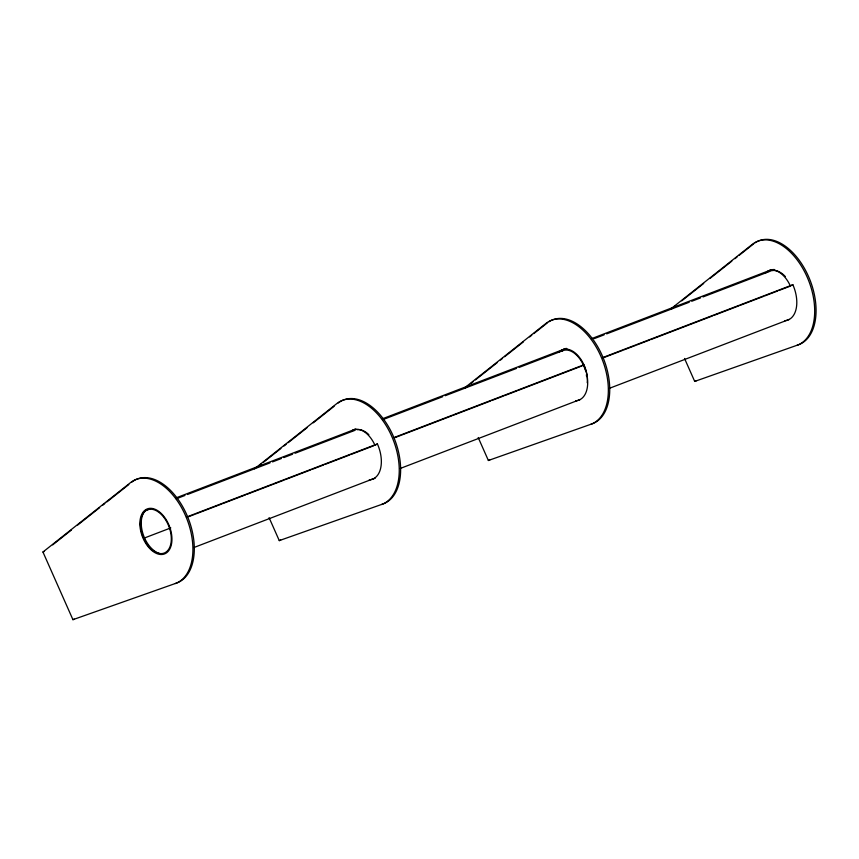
<?xml version="1.0" encoding="UTF-8"?>
<svg xmlns="http://www.w3.org/2000/svg" width="859" height="859" viewBox="0 0 859 859"><rect width="100%" height="100%" fill="white"/><g stroke="black" fill="none" stroke-linecap="round" stroke-linejoin="round"><path stroke-width="1.29" d="M131.942 482.049A55.631 33.404 69 0 1 186.671 514.562A55.631 33.404 69 0 1 176.686 583.025L72.929 619.672L42.95 552.015L130.557 482.586A55.631 33.404 69 0 1 185.286 515.089A55.631 33.404 69 0 1 175.3 583.551M52.678 544.874L71.447 529.992M77.707 525.032L99.612 507.669M102.736 505.199L104.819 503.546M106.913 501.892L128.807 484.53M254.5 468.821L336.889 403.515A55.631 33.404 69 0 1 391.618 436.028A55.631 33.404 69 0 1 381.632 504.491M259.01 465.803L261.104 464.15M263.187 462.496L280.914 448.452M284.039 445.971L286.133 444.318M288.216 442.664L306.985 427.782M313.245 422.821L334.108 406.296M464.644 387.86L545.991 323.392A55.631 33.404 69 0 1 600.72 355.905A55.631 33.404 69 0 1 590.745 424.367M464.987 388.161L468.123 385.68M471.247 383.2L473.33 381.546M475.424 379.893L497.318 362.541M500.453 360.061L502.536 358.407M504.62 356.753L523.389 341.871M529.649 336.911L531.732 335.257M533.826 333.603L547.376 322.866M670.986 308.8L752.334 244.332A55.631 33.404 69 0 1 807.063 276.834A55.631 33.404 69 0 1 797.077 345.297M671.33 309.1L675.496 305.793M681.756 300.833L703.661 283.47M709.91 278.509L731.814 261.157M734.939 258.677L737.033 257.024M739.116 255.37L753.719 243.795M369.22 479.88A28.744 17.255 69 0 0 377.412 443.92L374.964 445.273A24.106 14.474 69 0 0 351.385 431.089M581.296 366.213L583.755 364.85A28.744 17.255 69 0 1 575.562 400.82M791.225 285.639L792.857 284.726A28.744 17.255 69 0 1 784.664 320.697M175.87 497.952L354.81 429.382M382.33 418.838L566.274 348.346M591.303 338.757L770.244 270.198M147.426 509.838L149.928 508.882M176.202 498.811L184.964 495.46M187.466 494.494L270.048 462.851M272.561 461.895L281.312 458.534M283.814 457.579L292.575 454.218M295.077 453.262L355.143 430.252M382.674 419.697L442.739 396.686M445.241 395.72L516.57 368.393M519.072 367.437L562.86 350.655M594.149 338.661L604.156 334.827M606.658 333.872L689.251 302.228M691.753 301.262L700.514 297.912M703.016 296.946L770.587 271.057M42.95 552.015L44.335 551.478M186.435 517.097L377.412 443.92M393.937 437.585L583.755 364.85M603.039 357.462L792.857 284.726M188.647 516.678L194.467 514.444M195.637 513.993L221.257 504.179M222.417 503.728L245.706 494.805M246.866 494.365L259.676 489.458M260.846 489.007L272.486 484.54M273.656 484.1L284.136 480.084M285.295 479.633L310.915 469.819M312.085 469.379L323.725 464.912M324.895 464.461L349.345 455.098M350.515 454.647L373.805 445.724M394.979 437.607L400.809 435.373M401.969 434.933L452.038 415.745M453.208 415.294L490.468 401.024M491.638 400.573L503.277 396.106M504.448 395.666L517.258 390.759M518.417 390.308L580.136 366.664M602.921 357.924L622.721 350.343M623.881 349.892L635.531 345.436M636.691 344.985L649.501 340.078M650.671 339.638L687.93 325.357M689.101 324.906L712.39 315.983M713.55 315.543L739.169 305.718M740.329 305.278L763.619 296.355M764.789 295.904L777.599 290.997M778.759 290.546L790.409 286.09A24.106 14.474 69 0 0 765.777 272.829M144.548 537.959L170.791 527.909M193.898 547.527L373.848 478.57M400.23 468.466L580.19 399.51M609.332 388.343L789.292 319.387M72.929 619.672L74.314 619.146M269.092 517.655L279.272 540.612L280.657 540.075M478.205 437.532L488.374 460.488L489.759 459.952M684.537 358.461L694.706 381.417L696.091 380.891M694.706 381.417L798.462 344.77A55.631 33.404 69 0 0 809.006 277.607A55.631 33.404 69 0 0 755.125 242.775M488.374 460.488L592.13 423.831A55.631 33.404 69 0 0 602.674 356.668A55.631 33.404 69 0 0 548.783 321.835M279.272 540.612L383.017 503.954A55.631 33.404 69 0 0 393.003 435.492A55.631 33.404 69 0 0 338.274 402.989M160.085 553.668A24.106 14.474 69 0 1 142.905 533.6A24.106 14.474 69 0 1 146.427 509.623M375.233 478.044A28.744 17.255 69 0 1 372.28 479.139M352.77 430.563A24.106 14.474 69 0 1 355.787 429.049M357.065 429.715A23.182 13.916 69 0 1 368.855 434.665M559.434 351.889A24.106 14.474 69 0 1 578.075 355.733A24.106 14.474 69 0 1 587.234 382.77M561.969 351.084A23.182 13.916 69 0 1 585.29 370.079M586.364 374.825A23.182 13.916 69 0 1 586.579 376.392M767.602 271.873A24.106 14.474 69 0 1 774.689 269.586M561.872 350.429A24.106 14.474 69 0 1 566.854 348.614M771.522 270.735A23.182 13.916 69 0 1 785.309 276.534M139.877 524.538A24.106 14.474 69 0 0 164.456 553.958A24.106 14.474 69 0 0 163.36 515.754A24.106 14.474 69 0 0 139.877 524.538M140.479 523.7A23.182 13.916 69 0 0 163.425 553.314A23.182 13.916 69 0 0 163.779 517.247A23.182 13.916 69 0 0 140.479 523.7"/></g></svg>
